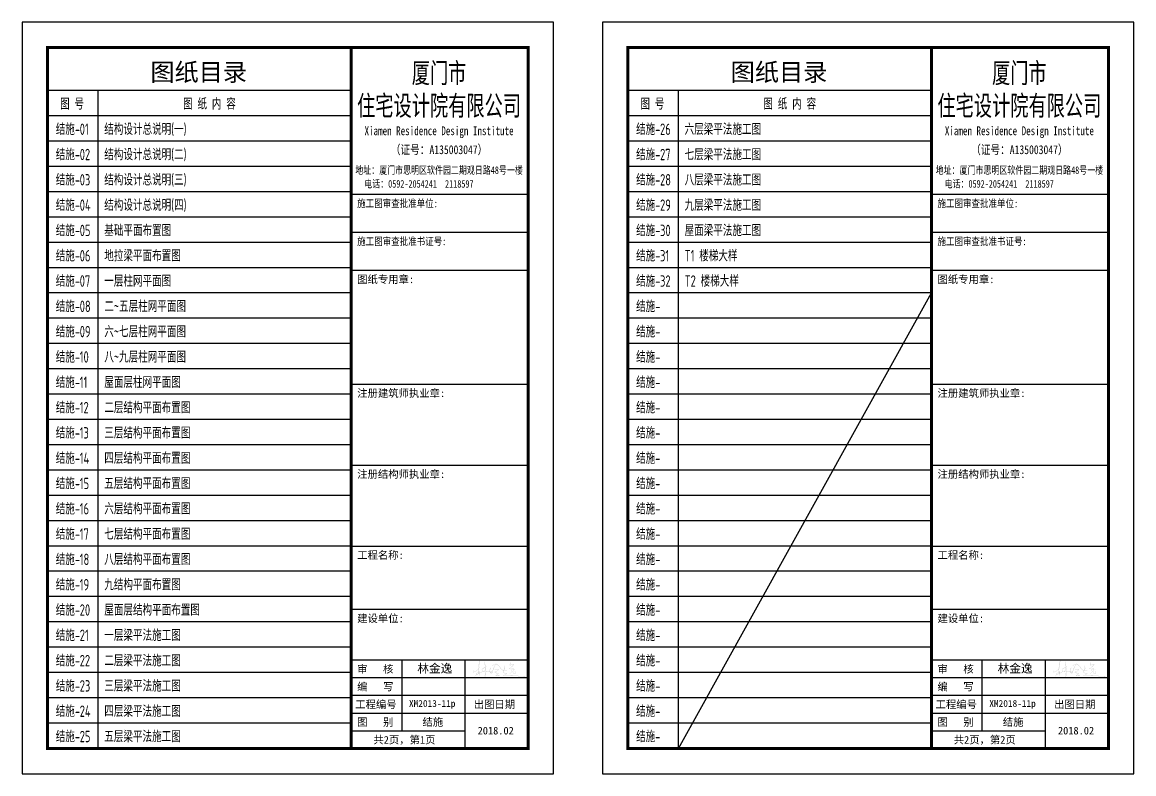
# Model space of a CAD drawing. Extents: x -441005 to 725361, y -182459 to 319313.
# Drawn here: x -285000 to -241059, y -34075 to -4375 of the extents above; entities that cross this region are included whole.
import ezdxf
from ezdxf.enums import TextEntityAlignment as Align

# ---------------------------------------------------------------- set-up
doc = ezdxf.new("R2010")
doc.units = 0
doc.header["$LTSCALE"] = 100
doc.layers.add('图层2', color=5, linetype='CONTINUOUS')
doc.layers.add('图框', color=7, linetype='CONTINUOUS')
doc.styles.add('HZTXT', font='TXT', dxfattribs={"bigfont": 'HZTXT'})
doc.styles.add('TSSD_Rein', font='Tssdeng.shx', dxfattribs={"width": 0.7, "bigfont": '1.shx'})
doc.styles.add('图框字型一', font='SimSun.ttf')
doc.styles.add('图框字型二', font='simkai_0.ttf')

msp = doc.modelspace()

# ---------------------------------------------------------------- hatches: boundary and pattern name
at = {"layer": '图层2'}
h = msp.add_hatch(color=0, dxfattribs=at)
h.paths.add_polyline_path([(-266960.2, -29834.6), (-266968.2, -29938.7), (-266992, -29958.9), (-267037.1, -29993.7), (-267082.8, -30022), (-267104.4, -30034), (-267137.3, -30045.8), (-267162.4, -30049.2), (-267171.6, -30012.4), (-267174.8, -29979.2), (-267174.7, -29954.6), (-267175.5, -29943.2), (-267176.1, -29935.7), (-267184.2, -29931.6), (-267185.7, -29939.8), (-267185.7, -29955.9), (-267185.7, -29995.9), (-267185.7, -30031.6), (-267174.1, -30062.8), (-267149.2, -30062.8), (-267093, -30045.8), (-267052.5, -30019.7), (-267011.4, -29988.3), (-266995.7, -29974.6), (-266975.8, -29967.9), (-266973.5, -29997.5), (-266968, -30044.1), (-266984.1, -30061.7), (-267021.2, -30093.9), (-267049.7, -30118.1), (-267068.2, -30132.2), (-267064.4, -30163.4), (-267077.2, -30182.9), (-267098.2, -30200.8), (-267108.3, -30207.1), (-267121, -30215.5), (-267119.5, -30220.6), (-267112, -30222), (-267100.1, -30216.9), (-267085.9, -30209), (-267072.1, -30192.9), (-267045.1, -30170.4), (-267029.3, -30164.9), (-266990.3, -30146.7), (-266952.1, -30119.7), (-266946.8, -30143), (-266943.9, -30182.5), (-266939.2, -30198.8), (-266929.4, -30204), (-266931, -30192.2), (-266931.6, -30156.5), (-266934.6, -30111.2), (-266891.4, -30095.7), (-266838.1, -30063.4), (-266800.4, -30042), (-266796.2, -30012.1), (-266796.2, -29994.2), (-266818.8, -29968.1), (-266817.2, -29947.5), (-266789.9, -29922.5), (-266747.8, -29900.7), (-266715.8, -29883.6), (-266689.3, -29863.4), (-266685.4, -29871.1), (-266686.9, -29915.4), (-266686.9, -29974.3), (-266697.5, -29981.1), (-266716.9, -30001.4), (-266750.5, -30018.4), (-266776.4, -30040), (-266766.1, -30051.7), (-266742, -30057.4), (-266673.7, -30056.3), (-266681.2, -30083.6), (-266704.3, -30121.1), (-266709.7, -30167.4), (-266718.3, -30218.1), (-266706.9, -30228.9), (-266686.9, -30224.7), (-266672.3, -30217.7), (-266668.7, -30166.6), (-266667.1, -30085.1), (-266661.5, -30057.5), (-266613.7, -30054.6), (-266559.2, -30051.2), (-266509.6, -30054.6), (-266501, -30080.8), (-266475.9, -30103.1), (-266431, -30102), (-266406.7, -30079.5), (-266395.3, -30013), (-266375.4, -29959.4), (-266363.5, -29929.7), (-266340, -29870.2), (-266324.4, -29836.6), (-266307.3, -29801.1), (-266287.2, -29744.8), (-266262.7, -29745.9), (-266234.2, -29762.7), (-266180.1, -29800.2), (-266142.3, -29838), (-266113.7, -29884.2), (-266089.6, -29924.9), (-266044.5, -29960.9), (-266014.6, -29983.2), (-265992.6, -29998.9), (-265989.3, -30011.1), (-265992.8, -30051.7), (-265972.8, -30086.4), (-265937.2, -30099.3), (-265896.1, -30102.8), (-265853.5, -30104.6), (-265851.5, -30117.9), (-265883.2, -30135.1), (-265898.7, -30149), (-265918.3, -30163.4), (-265940.7, -30168.7), (-265957.8, -30171.8), (-265973.7, -30175.2), (-265983.3, -30178.4), (-265999.9, -30180.2), (-265998.4, -30195.5), (-265975.8, -30195.5), (-265962, -30185.9), (-265931.3, -30181.4), (-265875.6, -30181.4), (-265765.4, -30189.3), (-265580.1, -30195.3), (-265526.7, -30199.1), (-265491.1, -30209.8), (-265429.4, -30216.8), (-265406.9, -30217.8), (-265321.2, -30224.2), (-265264, -30224.2), (-265221.1, -30229.4), (-265158.1, -30232.2), (-265108.3, -30229.4), (-265117.8, -30215.8), (-265132.2, -30217.5), (-265181.9, -30212.5), (-265226.2, -30210), (-265244.4, -30209.7), (-265286.1, -30209.4), (-265426.2, -30202.9), (-265465.2, -30200.5), (-265517.6, -30189.7), (-265564.9, -30183.3), (-265624.6, -30176.9), (-265709.1, -30174.6), (-265780.9, -30176.4), (-265882.5, -30172.5), (-265906.6, -30170.3), (-265868.7, -30140.2), (-265845.1, -30126.3), (-265834.3, -30112.3), (-265839.3, -30098.2), (-265851.4, -30092.3), (-265893, -30089.1), (-265931.4, -30088.8), (-265967, -30070.8), (-265978.2, -30037.2), (-265966.8, -30011.1), (-265949.2, -30008.3), (-265907.8, -30014.9), (-265867.5, -30018.5), (-265842.7, -30018.2), (-265825.6, -30001.7), (-265846.3, -29997.5), (-265864.8, -29999.2), (-265880.3, -30002.2), (-265894.6, -30002.1), (-265923.4, -30002.9), (-265954.8, -29994.6), (-265935.3, -29954.8), (-265916.9, -29933.1), (-265918.2, -29904.3), (-265923.3, -29866.9), (-265930.7, -29820.3), (-265945.5, -29800.3), (-265948.2, -29809.7), (-265945.2, -29833.9), (-265935.3, -29882.2), (-265935.3, -29919.1), (-265958.1, -29954.8), (-265976.2, -29985.1), (-265991.5, -29979.9), (-266039.4, -29948.3), (-266078.5, -29910.4), (-266111, -29857.3), (-266150, -29809.7), (-266204.8, -29760.5), (-266248.2, -29734.2), (-266266, -29726.2), (-266276, -29728.5), (-266284.1, -29729.5), (-266292.8, -29734.2), (-266313.3, -29746.6), (-266391.1, -29774.6), (-266409.7, -29788.4), (-266413.5, -29809.5), (-266400.7, -29809.5), (-266379.5, -29787.2), (-266343.2, -29764.7), (-266301.8, -29754.8), (-266322.4, -29804.7), (-266356.4, -29868.7), (-266379.9, -29916.2), (-266396.2, -29970.5), (-266414.2, -30006.9), (-266435.9, -30029.7), (-266460, -30046.2), (-266484.3, -30047.4), (-266503.9, -30028.8), (-266504.4, -29982.8), (-266500.7, -29960.9), (-266496, -29936.8), (-266474.2, -29903.4), (-266467.2, -29889.6), (-266473.5, -29882), (-266486.7, -29889.5), (-266512.2, -29925.2), (-266516.4, -29965.6), (-266517.3, -30029.8), (-266553.7, -30036.9), (-266602, -30038), (-266654.5, -30041.2), (-266659, -30016.6), (-266663.9, -29978.4), (-266669.3, -29938.9), (-266671.4, -29895.7), (-266673.4, -29853.8), (-266646.9, -29830.9), (-266656.4, -29815.9), (-266671.2, -29827.6), (-266685.3, -29790.8), (-266701, -29750.9), (-266706.2, -29711), (-266705, -29675.8), (-266703.4, -29646.8), (-266724.2, -29652.5), (-266723.8, -29720.5), (-266720.2, -29758.8), (-266684.8, -29834.7), (-266691.4, -29847), (-266741.1, -29878.9), (-266791.4, -29906.8), (-266824.5, -29931.9), (-266833.2, -29965.8), (-266818.3, -29989.8), (-266811.3, -30004.8), (-266810.3, -30028.9), (-266860.8, -30057.6), (-266898.5, -30085.4), (-266920.5, -30089.3), (-266918.1, -30069), (-266919.4, -30049.7), (-266921.5, -30037.5), (-266928.8, -30032.2), (-266941.6, -30031.5), (-266958.5, -30032.4), (-266962.9, -29997.4), (-266959.5, -29959.3), (-266942.5, -29919.8), (-266931.7, -29875.1), (-266939.2, -29821.7), (-266932.5, -29748.6), (-266918.9, -29693), (-266910.5, -29660.6), (-266898, -29616.7), (-266908.8, -29609.4), (-266918.6, -29620.5), (-266932.5, -29668.6), (-266948.3, -29718.5), (-266952.6, -29771.6)])
h.paths.add_polyline_path([(-266944.4, -29858.3), (-266943.7, -29868.1), (-266941.9, -29885), (-266942.8, -29907), (-266949.3, -29909.2), (-266954.9, -29905.2), (-266955.8, -29892.8), (-266954.3, -29876.1), (-266953.4, -29864.6), (-266948.3, -29859.1)], flags=16)
h.paths.add_polyline_path([(-266936.9, -30047.4), (-266934.3, -30058), (-266936.6, -30070.3), (-266937.4, -30087.5), (-266939.8, -30090.1), (-266943.6, -30089), (-266944.3, -30078.3), (-266945.8, -30068.5), (-266951.8, -30048.5)], flags=16)
h.paths.add_polyline_path([(-266961.4, -30065), (-266953.1, -30087.4), (-266950.7, -30095.7), (-266966, -30113.9), (-266986.8, -30127.6), (-267009.3, -30140.7), (-267025.3, -30149.5), (-267042.4, -30159.9), (-267053.3, -30164.4), (-267054.5, -30138.8), (-267043.7, -30127.9), (-267025, -30113.1), (-266999.4, -30090.8), (-266987.4, -30082.8)], flags=16)
h.paths.add_polyline_path([(-266750.1, -30039.5), (-266737.1, -30028.9), (-266700, -30003.8), (-266680.3, -29984.2), (-266670.1, -30013.8), (-266668.5, -30030.4), (-266671.3, -30041.1), (-266684.8, -30045), (-266696.4, -30046.3), (-266709.9, -30047.4), (-266719.7, -30046.2)], flags=16)
h.paths.add_polyline_path([(-266675.3, -30100.4), (-266675.5, -30137.5), (-266680.8, -30166.4), (-266679.6, -30187.3), (-266682.8, -30202.6), (-266690.2, -30213.2), (-266704.5, -30213), (-266701.6, -30191.2), (-266698.7, -30170.1), (-266693.8, -30145.4), (-266688.5, -30114.4)], flags=16)
h.paths.add_polyline_path([(-266486.7, -30063.9), (-266478.2, -30059.6), (-266472.6, -30070.7), (-266459, -30077), (-266450.5, -30073.2), (-266442.4, -30064.3), (-266438.2, -30054.1), (-266428.8, -30042.6), (-266420.7, -30030.3), (-266414.8, -30023.1), (-266415.6, -30039.6), (-266416, -30052.4), (-266422.4, -30061.3), (-266428.4, -30074.1), (-266435.6, -30080.4), (-266443.7, -30088.5), (-266455.2, -30090.2), (-266466.7, -30088.9), (-266477.7, -30084.3), (-266482, -30071.9)], flags=16)
h.paths.add_polyline_path([(-266175.9, -29937.8), (-266193, -29929.3), (-266217.3, -29930), (-266260.9, -29945.8), (-266283.5, -29954.6), (-266306.1, -29960.3), (-266325.4, -29969), (-266333.3, -29972.5), (-266332.4, -29976.6), (-266328.9, -29981), (-266318.1, -29980.1), (-266307.5, -29973.2), (-266281.8, -29967.5), (-266261.8, -29957.7), (-266204.6, -29942.1), (-266185, -29949.9), (-266192.4, -29978.8), (-266223.9, -30005.4), (-266262, -30026.8), (-266281.1, -30042.3), (-266302.1, -30032.6), (-266315.9, -30028.4), (-266320.2, -30030), (-266322.3, -30035.7), (-266319.9, -30037.3), (-266294.1, -30049.7), (-266325.5, -30067.7), (-266329.9, -30072.5), (-266330, -30076.6), (-266329.1, -30078.5), (-266322.3, -30079.1), (-266307.6, -30075.9), (-266299.9, -30073), (-266282.6, -30057.6), (-266275.2, -30072.3), (-266272.5, -30077.7), (-266270.6, -30084.8), (-266271.4, -30090.9), (-266271.7, -30095.6), (-266270.1, -30102.7), (-266264.6, -30104.1), (-266255.6, -30105.4), (-266243, -30108.2), (-266230.8, -30107.9), (-266221.8, -30107.6), (-266209.1, -30107.2), (-266196, -30103.7), (-266180.6, -30108.4), (-266194.8, -30128.3), (-266220.8, -30153.2), (-266252, -30167.1), (-266270.5, -30170.8), (-266280.1, -30178.4), (-266279.5, -30198.3), (-266273.4, -30207.2), (-266247.1, -30211.5), (-266193.3, -30208.3), (-266148.6, -30204.1), (-266128.3, -30185.6), (-266125.7, -30161.2), (-266139.1, -30172), (-266158.8, -30188.4), (-266258.3, -30196.2), (-266261, -30185.3), (-266206.2, -30155.7), (-266191.8, -30142.3), (-266175.5, -30126), (-266165.8, -30108.7), (-266170.8, -30101.2), (-266189.5, -30093.3), (-266219, -30093.3), (-266248.9, -30092.4), (-266260.8, -30070.1), (-266272.2, -30052.8), (-266254.9, -30037.2), (-266246.6, -30029.8), (-266227.4, -30019.2), (-266207.9, -30006.4), (-266193.3, -29996.1), (-266180.5, -29978.8), (-266172.5, -29961.1), (-266170, -29947.9)], flags=17)
h.paths.add_polyline_path([(-265721.5, -29903.2), (-265714.6, -29935), (-265672.3, -29944.7), (-265668.4, -29965.4), (-265664.5, -29981.6), (-265661.9, -29995.6), (-265659.8, -30007.4), (-265658.9, -30015.4), (-265654, -30022.9), (-265651.1, -30038.5), (-265652.6, -30048.1), (-265662.8, -30063.7), (-265679.2, -30074.9), (-265705.6, -30097.7), (-265726.6, -30115.3), (-265731.6, -30122), (-265733.5, -30127), (-265726.5, -30129.1), (-265715.8, -30122.9), (-265703.8, -30112.4), (-265690, -30097.1), (-265671, -30082.2), (-265659.7, -30071.4), (-265634.6, -30048.3), (-265611.2, -30058.9), (-265598.8, -30082.6), (-265595.8, -30099.7), (-265588.5, -30117.8), (-265577.7, -30121.4), (-265553.4, -30124.4), (-265536.6, -30122.6), (-265516.2, -30121), (-265503.5, -30105.3), (-265491.7, -30090.4), (-265491.2, -30081.3), (-265498.9, -30067.9), (-265501.5, -30056.3), (-265508.9, -30038.5), (-265513, -30025.9), (-265522.6, -30020.6), (-265529.5, -30023.9), (-265526.6, -30032.3), (-265526.1, -30043.7), (-265520.7, -30052.4), (-265517.7, -30057.3), (-265514.5, -30061.1), (-265508.3, -30071.3), (-265506.4, -30084.5), (-265508.9, -30095.3), (-265518.7, -30103.6), (-265533.2, -30111.2), (-265551.5, -30111.1), (-265570.8, -30112.1), (-265579.2, -30104.1), (-265583.5, -30078.4), (-265589.9, -30069.1), (-265597.7, -30053.9), (-265610.7, -30045.4), (-265590.3, -30028.9), (-265587.2, -30017.8), (-265579, -30003.5), (-265576.7, -29999.4), (-265574.5, -29990.7), (-265574.4, -29978.6), (-265574.3, -29964.2), (-265574.2, -29941.4), (-265560.2, -29941), (-265551.8, -29941.1), (-265544.8, -29944.7), (-265543.2, -29953.6), (-265534.5, -29961.5), (-265531, -29966.3), (-265525.1, -29969.7), (-265526.4, -29959.1), (-265534.9, -29948.9), (-265539.9, -29940.8), (-265548.7, -29933.7), (-265573.7, -29930.8), (-265569.3, -29919.3), (-265572.4, -29912.7), (-265577.8, -29910.3), (-265592.2, -29912.2), (-265623.1, -29912.8), (-265640.9, -29923.1), (-265657.9, -29928.2), (-265674, -29928.3), (-265693.4, -29931.6), (-265704.8, -29927.6), (-265710, -29914.5), (-265711.7, -29902.5), (-265703.1, -29890.5), (-265679.7, -29881.3), (-265654.2, -29857.9), (-265633.3, -29839.6), (-265605.9, -29816.1), (-265593.5, -29804.2), (-265580.5, -29789.1), (-265565, -29770.5), (-265563.8, -29754.5), (-265574.3, -29737.2), (-265634.4, -29755), (-265689.8, -29774.9), (-265710.9, -29773.3), (-265698, -29711.3), (-265691.9, -29683.6), (-265688.7, -29666.7), (-265699.3, -29668.3), (-265706.3, -29683.3), (-265714.5, -29718), (-265730.7, -29776.7), (-265724.2, -29795.9), (-265692.2, -29789.5), (-265648.4, -29772.7), (-265628.1, -29764.9), (-265609.3, -29760.1), (-265577.2, -29751.7), (-265586.4, -29779.1), (-265615.6, -29803), (-265665.4, -29856.5), (-265732.4, -29896.7), (-265747.9, -29911.2), (-265762, -29923.8), (-265761.2, -29931.4), (-265752.9, -29931), (-265738.6, -29920.4)], flags=17)
h.paths.add_polyline_path([(-265664.5, -29942.3), (-265639.1, -29933.6), (-265620.6, -29922.6), (-265584, -29918.2), (-265582.8, -29933), (-265615.8, -29949.5), (-265626.1, -29954.1), (-265632.1, -29961.2), (-265638.1, -29969.9), (-265647.9, -29970.5), (-265655, -29961.4)], flags=16)
h.paths.add_polyline_path([(-265651.9, -29982.4), (-265629.2, -29972.2), (-265606.2, -29954.6), (-265584.1, -29939.7), (-265581, -29981.6), (-265586.4, -29998.7), (-265597.3, -30011.3), (-265598.2, -30020.5), (-265617, -30039.1), (-265639.6, -30035.3), (-265649, -30009.7)], flags=16)
h = msp.add_hatch(color=0, dxfattribs=at)
h.paths.add_polyline_path([(-244018.7, -29834.6), (-244026.8, -29938.7), (-244050.6, -29958.9), (-244095.7, -29993.7), (-244141.4, -30022), (-244162.9, -30034), (-244195.8, -30045.8), (-244221, -30049.2), (-244230.1, -30012.4), (-244233.3, -29979.2), (-244233.3, -29954.6), (-244234, -29943.2), (-244234.6, -29935.7), (-244242.8, -29931.6), (-244244.3, -29939.8), (-244244.3, -29955.9), (-244244.3, -29995.9), (-244244.3, -30031.6), (-244232.7, -30062.8), (-244207.7, -30062.8), (-244151.5, -30045.8), (-244111, -30019.7), (-244070, -29988.3), (-244054.3, -29974.6), (-244034.3, -29967.9), (-244032, -29997.5), (-244026.5, -30044.1), (-244042.7, -30061.7), (-244079.7, -30093.9), (-244108.3, -30118.1), (-244126.8, -30132.2), (-244122.9, -30163.4), (-244135.8, -30182.9), (-244156.8, -30200.8), (-244166.9, -30207.1), (-244179.6, -30215.5), (-244178, -30220.6), (-244170.5, -30222), (-244158.6, -30216.9), (-244144.5, -30209), (-244130.6, -30192.9), (-244103.6, -30170.4), (-244087.8, -30164.9), (-244048.8, -30146.7), (-244010.7, -30119.7), (-244005.3, -30143), (-244002.5, -30182.5), (-243997.8, -30198.8), (-243987.9, -30204), (-243989.6, -30192.2), (-243990.1, -30156.5), (-243993.2, -30111.2), (-243950, -30095.7), (-243896.6, -30063.4), (-243858.9, -30042), (-243854.7, -30012.1), (-243854.7, -29994.2), (-243877.4, -29968.1), (-243875.8, -29947.5), (-243848.5, -29922.5), (-243806.4, -29900.7), (-243774.4, -29883.6), (-243747.9, -29863.4), (-243744, -29871.1), (-243745.5, -29915.4), (-243745.5, -29974.3), (-243756.1, -29981.1), (-243775.4, -30001.4), (-243809.1, -30018.4), (-243834.9, -30040), (-243824.6, -30051.7), (-243800.6, -30057.4), (-243732.3, -30056.3), (-243739.8, -30083.6), (-243762.9, -30121.1), (-243768.3, -30167.4), (-243776.9, -30218.1), (-243765.5, -30228.9), (-243745.4, -30224.7), (-243730.8, -30217.7), (-243727.2, -30166.6), (-243725.6, -30085.1), (-243720, -30057.5), (-243672.3, -30054.6), (-243617.7, -30051.2), (-243568.2, -30054.6), (-243559.5, -30080.8), (-243534.4, -30103.1), (-243489.5, -30102), (-243465.2, -30079.5), (-243453.9, -30013), (-243433.9, -29959.4), (-243422.1, -29929.7), (-243398.6, -29870.2), (-243383, -29836.6), (-243365.8, -29801.1), (-243345.8, -29744.8), (-243321.3, -29745.9), (-243292.8, -29762.7), (-243238.7, -29800.2), (-243200.8, -29838), (-243172.3, -29884.2), (-243148.1, -29924.9), (-243103, -29960.9), (-243073.2, -29983.2), (-243051.1, -29998.9), (-243047.9, -30011.1), (-243051.3, -30051.7), (-243031.4, -30086.4), (-242995.8, -30099.3), (-242954.6, -30102.8), (-242912, -30104.6), (-242910, -30117.9), (-242941.8, -30135.1), (-242957.3, -30149), (-242976.8, -30163.4), (-242999.2, -30168.7), (-243016.3, -30171.8), (-243032.3, -30175.2), (-243041.8, -30178.4), (-243058.4, -30180.2), (-243057, -30195.5), (-243034.4, -30195.5), (-243020.6, -30185.9), (-242989.9, -30181.4), (-242934.2, -30181.4), (-242823.9, -30189.3), (-242638.6, -30195.3), (-242585.3, -30199.1), (-242549.6, -30209.8), (-242488, -30216.8), (-242465.5, -30217.8), (-242379.8, -30224.2), (-242322.5, -30224.2), (-242279.6, -30229.4), (-242216.6, -30232.2), (-242166.8, -30229.4), (-242176.4, -30215.8), (-242190.8, -30217.5), (-242240.5, -30212.5), (-242284.8, -30210), (-242302.9, -30209.7), (-242344.7, -30209.4), (-242484.7, -30202.9), (-242523.8, -30200.5), (-242576.2, -30189.7), (-242623.4, -30183.3), (-242683.1, -30176.9), (-242767.7, -30174.6), (-242839.4, -30176.4), (-242941.1, -30172.5), (-242965.2, -30170.3), (-242927.3, -30140.2), (-242903.6, -30126.3), (-242892.8, -30112.3), (-242897.8, -30098.2), (-242910, -30092.3), (-242951.5, -30089.1), (-242990, -30088.8), (-243025.5, -30070.8), (-243036.7, -30037.2), (-243025.3, -30011.1), (-243007.7, -30008.3), (-242966.4, -30014.9), (-242926, -30018.5), (-242901.2, -30018.2), (-242884.1, -30001.7), (-242904.9, -29997.5), (-242923.3, -29999.2), (-242938.8, -30002.2), (-242953.2, -30002.1), (-242982, -30002.9), (-243013.4, -29994.6), (-242993.9, -29954.8), (-242975.4, -29933.1), (-242976.8, -29904.3), (-242981.9, -29866.9), (-242989.3, -29820.3), (-243004, -29800.3), (-243006.7, -29809.7), (-243003.8, -29833.9), (-242993.9, -29882.2), (-242993.9, -29919.1), (-243016.7, -29954.8), (-243034.8, -29985.1), (-243050.1, -29979.9), (-243098, -29948.3), (-243137, -29910.4), (-243169.6, -29857.3), (-243208.6, -29809.7), (-243263.3, -29760.5), (-243306.7, -29734.2), (-243324.5, -29726.2), (-243334.5, -29728.5), (-243342.7, -29729.5), (-243351.4, -29734.2), (-243371.9, -29746.6), (-243449.7, -29774.6), (-243468.2, -29788.4), (-243472, -29809.5), (-243459.3, -29809.5), (-243438, -29787.2), (-243401.7, -29764.7), (-243360.3, -29754.8), (-243381, -29804.7), (-243414.9, -29868.7), (-243438.5, -29916.2), (-243454.8, -29970.5), (-243472.7, -30006.9), (-243494.4, -30029.7), (-243518.6, -30046.2), (-243542.8, -30047.4), (-243562.4, -30028.8), (-243563, -29982.8), (-243559.2, -29960.9), (-243554.6, -29936.8), (-243532.7, -29903.4), (-243525.8, -29889.6), (-243532, -29882), (-243545.2, -29889.5), (-243570.7, -29925.2), (-243574.9, -29965.6), (-243575.9, -30029.8), (-243612.2, -30036.9), (-243660.6, -30038), (-243713.1, -30041.2), (-243717.5, -30016.6), (-243722.5, -29978.4), (-243727.8, -29938.9), (-243730, -29895.7), (-243732, -29853.8), (-243705.4, -29830.9), (-243715, -29815.9), (-243729.8, -29827.6), (-243743.9, -29790.8), (-243759.6, -29750.9), (-243764.8, -29711), (-243763.6, -29675.8), (-243762, -29646.8), (-243782.7, -29652.5), (-243782.3, -29720.5), (-243778.8, -29758.8), (-243743.4, -29834.7), (-243750, -29847), (-243799.7, -29878.9), (-243850, -29906.8), (-243883.1, -29931.9), (-243891.7, -29965.8), (-243876.9, -29989.8), (-243869.9, -30004.8), (-243868.8, -30028.9), (-243919.4, -30057.6), (-243957.1, -30085.4), (-243979.1, -30089.3), (-243976.7, -30069), (-243977.9, -30049.7), (-243980.1, -30037.5), (-243987.3, -30032.2), (-244000.2, -30031.5), (-244017.1, -30032.4), (-244021.5, -29997.4), (-244018, -29959.3), (-244001.1, -29919.8), (-243990.3, -29875.1), (-243997.7, -29821.7), (-243991.1, -29748.6), (-243977.5, -29693), (-243969.1, -29660.6), (-243956.5, -29616.7), (-243967.4, -29609.4), (-243977.2, -29620.5), (-243991.1, -29668.6), (-244006.9, -29718.5), (-244011.1, -29771.6)])
h.paths.add_polyline_path([(-244002.9, -29858.3), (-244002.3, -29868.1), (-244000.4, -29885), (-244001.4, -29907), (-244007.9, -29909.2), (-244013.5, -29905.2), (-244014.4, -29892.8), (-244012.8, -29876.1), (-244011.9, -29864.6), (-244006.8, -29859.1)], flags=16)
h.paths.add_polyline_path([(-243995.4, -30047.4), (-243992.9, -30058), (-243995.2, -30070.3), (-243996, -30087.5), (-243998.4, -30090.1), (-244002.2, -30089), (-244002.8, -30078.3), (-244004.3, -30068.5), (-244010.3, -30048.5)], flags=16)
h.paths.add_polyline_path([(-244020, -30065), (-244011.7, -30087.4), (-244009.2, -30095.7), (-244024.5, -30113.9), (-244045.4, -30127.6), (-244067.8, -30140.7), (-244083.9, -30149.5), (-244101, -30159.9), (-244111.8, -30164.4), (-244113, -30138.8), (-244102.3, -30127.9), (-244083.5, -30113.1), (-244058, -30090.8), (-244045.9, -30082.8)], flags=16)
h.paths.add_polyline_path([(-243808.6, -30039.5), (-243795.7, -30028.9), (-243758.5, -30003.8), (-243738.8, -29984.2), (-243728.7, -30013.8), (-243727, -30030.4), (-243729.9, -30041.1), (-243743.4, -30045), (-243754.9, -30046.3), (-243768.5, -30047.4), (-243778.2, -30046.2)], flags=16)
h.paths.add_polyline_path([(-243733.8, -30100.4), (-243734.1, -30137.5), (-243739.4, -30166.4), (-243738.1, -30187.3), (-243741.4, -30202.6), (-243748.8, -30213.2), (-243763, -30213), (-243760.2, -30191.2), (-243757.2, -30170.1), (-243752.4, -30145.4), (-243747, -30114.4)], flags=16)
h.paths.add_polyline_path([(-243545.2, -30063.9), (-243536.7, -30059.6), (-243531.2, -30070.7), (-243517.6, -30077), (-243509.1, -30073.2), (-243501, -30064.3), (-243496.7, -30054.1), (-243487.4, -30042.6), (-243479.3, -30030.3), (-243473.3, -30023.1), (-243474.2, -30039.6), (-243474.6, -30052.4), (-243481, -30061.3), (-243486.9, -30074.1), (-243494.2, -30080.4), (-243502.3, -30088.5), (-243513.7, -30090.2), (-243525.2, -30088.9), (-243536.3, -30084.3), (-243540.6, -30071.9)], flags=16)
h.paths.add_polyline_path([(-243234.4, -29937.8), (-243251.6, -29929.3), (-243275.8, -29930), (-243319.5, -29945.8), (-243342, -29954.6), (-243364.6, -29960.3), (-243383.9, -29969), (-243391.9, -29972.5), (-243390.9, -29976.6), (-243387.5, -29981), (-243376.6, -29980.1), (-243366.1, -29973.2), (-243340.4, -29967.5), (-243320.4, -29957.7), (-243263.2, -29942.1), (-243243.6, -29949.9), (-243250.9, -29978.8), (-243282.5, -30005.4), (-243320.5, -30026.8), (-243339.7, -30042.3), (-243360.7, -30032.6), (-243374.4, -30028.4), (-243378.8, -30030), (-243380.9, -30035.7), (-243378.4, -30037.3), (-243352.7, -30049.7), (-243384.1, -30067.7), (-243388.4, -30072.5), (-243388.6, -30076.6), (-243387.6, -30078.5), (-243380.9, -30079.1), (-243366.2, -30075.9), (-243358.4, -30073), (-243341.1, -30057.6), (-243333.8, -30072.3), (-243331, -30077.7), (-243329.1, -30084.8), (-243330, -30090.9), (-243330.2, -30095.6), (-243328.7, -30102.7), (-243323.1, -30104.1), (-243314.2, -30105.4), (-243301.5, -30108.2), (-243289.3, -30107.9), (-243280.4, -30107.6), (-243267.7, -30107.2), (-243254.5, -30103.7), (-243239.1, -30108.4), (-243253.4, -30128.3), (-243279.3, -30153.2), (-243310.6, -30167.1), (-243329.1, -30170.8), (-243338.6, -30178.4), (-243338.1, -30198.3), (-243331.9, -30207.2), (-243305.6, -30211.5), (-243251.9, -30208.3), (-243207.2, -30204.1), (-243186.8, -30185.6), (-243184.2, -30161.2), (-243197.6, -30172), (-243217.4, -30188.4), (-243316.9, -30196.2), (-243319.5, -30185.3), (-243264.8, -30155.7), (-243250.3, -30142.3), (-243234, -30126), (-243224.3, -30108.7), (-243229.3, -30101.2), (-243248, -30093.3), (-243277.5, -30093.3), (-243307.4, -30092.4), (-243319.3, -30070.1), (-243330.8, -30052.8), (-243313.4, -30037.2), (-243305.2, -30029.8), (-243286, -30019.2), (-243266.4, -30006.4), (-243251.9, -29996.1), (-243239.1, -29978.8), (-243231, -29961.1), (-243228.6, -29947.9)], flags=17)
h.paths.add_polyline_path([(-242780.1, -29903.2), (-242773.1, -29935), (-242730.9, -29944.7), (-242727, -29965.4), (-242723.1, -29981.6), (-242720.4, -29995.6), (-242718.4, -30007.4), (-242717.5, -30015.4), (-242712.5, -30022.9), (-242709.6, -30038.5), (-242711.2, -30048.1), (-242721.4, -30063.7), (-242737.7, -30074.9), (-242764.2, -30097.7), (-242785.1, -30115.3), (-242790.2, -30122), (-242792, -30127), (-242785, -30129.1), (-242774.4, -30122.9), (-242762.4, -30112.4), (-242748.6, -30097.1), (-242729.5, -30082.2), (-242718.2, -30071.4), (-242693.2, -30048.3), (-242669.8, -30058.9), (-242657.4, -30082.6), (-242654.3, -30099.7), (-242647.1, -30117.8), (-242636.3, -30121.4), (-242612, -30124.4), (-242595.1, -30122.6), (-242574.7, -30121), (-242562, -30105.3), (-242550.2, -30090.4), (-242549.8, -30081.3), (-242557.5, -30067.9), (-242560.1, -30056.3), (-242567.5, -30038.5), (-242571.5, -30025.9), (-242581.1, -30020.6), (-242588.1, -30023.9), (-242585.1, -30032.3), (-242584.7, -30043.7), (-242579.3, -30052.4), (-242576.2, -30057.3), (-242573, -30061.1), (-242566.8, -30071.3), (-242565, -30084.5), (-242567.5, -30095.3), (-242577.2, -30103.6), (-242591.7, -30111.2), (-242610, -30111.1), (-242629.4, -30112.1), (-242637.7, -30104.1), (-242642.1, -30078.4), (-242648.5, -30069.1), (-242656.3, -30053.9), (-242669.3, -30045.4), (-242648.8, -30028.9), (-242645.8, -30017.8), (-242637.6, -30003.5), (-242635.3, -29999.4), (-242633.1, -29990.7), (-242632.9, -29978.6), (-242632.9, -29964.2), (-242632.7, -29941.4), (-242618.8, -29941), (-242610.3, -29941.1), (-242603.4, -29944.7), (-242601.7, -29953.6), (-242593, -29961.5), (-242589.6, -29966.3), (-242583.6, -29969.7), (-242585, -29959.1), (-242593.5, -29948.9), (-242598.5, -29940.8), (-242607.2, -29933.7), (-242632.3, -29930.8), (-242627.9, -29919.3), (-242630.9, -29912.7), (-242636.4, -29910.3), (-242650.8, -29912.2), (-242681.7, -29912.8), (-242699.4, -29923.1), (-242716.5, -29928.2), (-242732.6, -29928.3), (-242752, -29931.6), (-242763.4, -29927.6), (-242768.5, -29914.5), (-242770.3, -29902.5), (-242761.7, -29890.5), (-242738.2, -29881.3), (-242712.8, -29857.9), (-242691.9, -29839.6), (-242664.5, -29816.1), (-242652, -29804.2), (-242639, -29789.1), (-242623.6, -29770.5), (-242622.4, -29754.5), (-242632.9, -29737.2), (-242693, -29755), (-242748.3, -29774.9), (-242769.4, -29773.3), (-242756.5, -29711.3), (-242750.4, -29683.6), (-242747.2, -29666.7), (-242757.9, -29668.3), (-242764.9, -29683.3), (-242773, -29718), (-242789.3, -29776.7), (-242782.8, -29795.9), (-242750.8, -29789.5), (-242706.9, -29772.7), (-242686.6, -29764.9), (-242667.9, -29760.1), (-242635.7, -29751.7), (-242645, -29779.1), (-242674.2, -29803), (-242723.9, -29856.5), (-242791, -29896.7), (-242806.5, -29911.2), (-242820.6, -29923.8), (-242819.8, -29931.4), (-242811.4, -29931), (-242797.2, -29920.4)], flags=17)
h.paths.add_polyline_path([(-242723, -29942.3), (-242697.6, -29933.6), (-242679.2, -29922.6), (-242642.5, -29918.2), (-242641.3, -29933), (-242674.4, -29949.5), (-242684.6, -29954.1), (-242690.6, -29961.2), (-242696.7, -29969.9), (-242706.5, -29970.5), (-242713.5, -29961.4)], flags=16)
h.paths.add_polyline_path([(-242710.4, -29982.4), (-242687.7, -29972.2), (-242664.7, -29954.6), (-242642.7, -29939.7), (-242639.5, -29981.6), (-242645, -29998.7), (-242655.8, -30011.3), (-242656.7, -30020.5), (-242675.6, -30039.1), (-242698.1, -30035.3), (-242707.5, -30009.7)], flags=16)

# ---------------------------------------------------------------- linework, layer by layer
at = {"layer": '图框'}
for p, q in [((-272000, -7075), (-284000, -7075)), ((-282000, -33075), (-282000, -7075)), ((-249058.6, -7075), (-261058.6, -7075)), ((-259058.6, -33075), (-259058.6, -7075)), ((-272000, -8075), (-284000, -8075)), ((-249058.6, -8075), (-261058.6, -8075)), ((-272000, -9075), (-284000, -9075)), ((-249058.6, -9075), (-261058.6, -9075)), ((-272000, -10075), (-284000, -10075)), ((-249058.6, -10075), (-261058.6, -10075)), ((-272000, -11075), (-284000, -11075)), ((-272000, -11175), (-265000, -11175)), ((-249058.6, -11075), (-261058.6, -11075)), ((-249058.6, -11175), (-242058.6, -11175)), ((-272000, -12075), (-284000, -12075)), ((-249058.6, -12075), (-261058.6, -12075)), ((-272000, -12675), (-265000, -12675)), ((-249058.6, -12675), (-242058.6, -12675)), ((-272000, -13075), (-284000, -13075)), ((-249058.6, -13075), (-261058.6, -13075)), ((-272000, -14075), (-284000, -14075)), ((-272000, -14175), (-265000, -14175)), ((-249058.6, -14075), (-261058.6, -14075)), ((-249058.6, -14175), (-242058.6, -14175)), ((-272000, -15075), (-284000, -15075)), ((-249058.6, -15075), (-261058.6, -15075)), ((-272000, -16075), (-284000, -16075)), ((-249058.6, -16075), (-261058.6, -16075)), ((-272000, -17075), (-284000, -17075)), ((-249058.6, -17075), (-261058.6, -17075)), ((-272000, -18075), (-284000, -18075)), ((-249058.6, -18075), (-261058.6, -18075)), ((-272000, -18675), (-265000, -18675)), ((-249058.6, -18675), (-242058.6, -18675)), ((-272000, -19075), (-284000, -19075)), ((-249058.6, -19075), (-261058.6, -19075)), ((-272000, -20075), (-284000, -20075)), ((-249058.6, -20075), (-261058.6, -20075)), ((-272000, -21075), (-284000, -21075)), ((-249058.6, -21075), (-261058.6, -21075)), ((-272000, -21875), (-265000, -21875)), ((-249058.6, -21875), (-242058.6, -21875)), ((-272000, -22075), (-284000, -22075)), ((-249058.6, -22075), (-261058.6, -22075)), ((-272000, -23075), (-284000, -23075)), ((-249058.6, -23075), (-261058.6, -23075)), ((-272000, -24075), (-284000, -24075)), ((-249058.6, -24075), (-261058.6, -24075)), ((-272000, -25075), (-284000, -25075)), ((-272000, -25075), (-265000, -25075)), ((-249058.6, -25075), (-261058.6, -25075)), ((-249058.6, -25075), (-242058.6, -25075)), ((-272000, -26075), (-284000, -26075)), ((-249058.6, -26075), (-261058.6, -26075)), ((-272000, -27075), (-284000, -27075)), ((-249058.6, -27075), (-261058.6, -27075)), ((-272000, -27575), (-265000, -27575)), ((-249058.6, -27575), (-242058.6, -27575)), ((-272000, -28075), (-284000, -28075)), ((-249058.6, -28075), (-261058.6, -28075)), ((-272000, -29075), (-284000, -29075)), ((-249058.6, -29075), (-261058.6, -29075)), ((-272000, -29575), (-265000, -29575)), ((-270000, -29575), (-270000, -32375)), ((-267500, -29575), (-267500, -33075)), ((-249058.6, -29575), (-242058.6, -29575)), ((-247058.6, -29575), (-247058.6, -32375)), ((-244558.6, -29575), (-244558.6, -33075)), ((-272000, -30075), (-284000, -30075)), ((-272000, -30275), (-265000, -30275)), ((-249058.6, -30075), (-261058.6, -30075)), ((-249058.6, -30275), (-242058.6, -30275)), ((-272000, -31075), (-284000, -31075)), ((-272000, -30975), (-265000, -30975)), ((-249058.6, -31075), (-261058.6, -31075)), ((-249058.6, -30975), (-242058.6, -30975)), ((-272000, -32075), (-284000, -32075)), ((-272000, -31675), (-265000, -31675)), ((-249058.6, -32075), (-261058.6, -32075)), ((-249058.6, -31675), (-242058.6, -31675)), ((-272000, -32375), (-267500, -32375)), ((-249058.6, -32375), (-244558.6, -32375))]:
    msp.add_line(p, q, dxfattribs=at)
at = {"layer": '图框', "color": 6}
msp.add_line((-259058.6, -33075), (-249058.6, -15075), dxfattribs=at)
at = {"layer": '图框'}
for points in [[(-285000, -34075), (-264000, -34075), (-264000, -4375), (-285000, -4375)], [(-262058.6, -34075), (-241058.6, -34075), (-241058.6, -4375), (-262058.6, -4375)]]:
    msp.add_lwpolyline(points, close=True, dxfattribs=at)
at = {"layer": '图框', "const_width": 120}
for points in [[(-284000, -33075), (-265000, -33075), (-265000, -5375), (-284000, -5375)], [(-261058.6, -33075), (-242058.6, -33075), (-242058.6, -5375), (-261058.6, -5375)]]:
    msp.add_lwpolyline(points, close=True, dxfattribs=at)
for points in [[(-272000, -5375), (-272000, -33075)], [(-249058.6, -5375), (-249058.6, -33075)]]:
    msp.add_lwpolyline(points, dxfattribs=at)

# ---------------------------------------------------------------- texts
at = {"layer": '图框', "style": '图框字型二'}
for p in [(-278023.4, -6693.6), (-255082, -6693.6)]:
    msp.add_text('图纸目录', height=700, dxfattribs=at).set_placement(p, align=Align.CENTER)
at = {"layer": '图框'}
for s, height, style, width, p in [('厦门市', 900, 'HZTXT', 0.8, (-268522, -6861.7)), ('厦门市', 900, 'HZTXT', 0.8, (-245580.6, -6861.7)), ('住宅设计院有限公司', 900, 'HZTXT', 0.8, (-268522, -8151.8)), ('住宅设计院有限公司', 900, 'HZTXT', 0.8, (-245580.6, -8151.8)), ('Xiamen Residence Design Institute', 350, '图框字型一', 0.75, (-268522, -8839)), ('Xiamen Residence Design Institute', 350, '图框字型一', 0.75, (-245580.6, -8839)), ('（证号：A135003047）', 350, '图框字型一', 0.8, (-268522, -9586.5)), ('（证号：A135003047）', 350, '图框字型一', 0.8, (-245580.6, -9586.5)), ('地址：厦门市思明区软件园二期观日路48号一楼', 300, '图框字型一', 0.75, (-268522, -10370.8)), ('地址：厦门市思明区软件园二期观日路48号一楼', 300, '图框字型一', 0.75, (-245580.6, -10370.8)), ('电话：0592-2054241  2118597', 300, '图框字型一', 0.75, (-269318.7, -10911.4)), ('电话：0592-2054241  2118597', 300, '图框字型一', 0.75, (-246377.3, -10911.4))]:
    msp.add_text(s, height=height, dxfattribs=dict(at, style=style, width=width)).set_placement(p, align=Align.CENTER)
for s, height, style, width, p in [('图 号', 450, 'TSSD_Rein', 0.7, (-283503.9, -7827.1)), ('图 纸 内 容', 450, 'TSSD_Rein', 0.7, (-278642.2, -7827.1)), ('图 号', 450, 'TSSD_Rein', 0.7, (-260562.5, -7827.1)), ('图 纸 内 容', 450, 'TSSD_Rein', 0.7, (-255700.7, -7827.1)), ('结施-', 450, 'TSSD_Rein', 0.7, (-283673.5, -8827.1)), ('结构设计总说明(一)', 450, 'TSSD_Rein', 0.7, (-281755.9, -8827.1)), ('结施-', 450, 'TSSD_Rein', 0.7, (-260732, -8827.1)), ('六层梁平法施工图', 450, 'TSSD_Rein', 0.7, (-258814.4, -8827.1)), ('01', 450, 'TSSD_Rein', 0.7, (-282726.6, -8827.1)), ('26', 450, 'TSSD_Rein', 0.7, (-259785.2, -8827.1)), ('结施-', 450, 'TSSD_Rein', 0.7, (-283673.5, -9827.1)), ('02', 450, 'TSSD_Rein', 0.7, (-282726.6, -9827.1)), ('结构设计总说明(二)', 450, 'TSSD_Rein', 0.7, (-281755.9, -9827.1)), ('结施-', 450, 'TSSD_Rein', 0.7, (-260732, -9827.1)), ('27', 450, 'TSSD_Rein', 0.7, (-259785.2, -9827.1)), ('七层梁平法施工图', 450, 'TSSD_Rein', 0.7, (-258814.4, -9827.1)), ('结施-', 450, 'TSSD_Rein', 0.7, (-283673.5, -10827.1)), ('03', 450, 'TSSD_Rein', 0.7, (-282726.6, -10827.1)), ('结构设计总说明(三)', 450, 'TSSD_Rein', 0.7, (-281755.9, -10827.1)), ('结施-', 450, 'TSSD_Rein', 0.7, (-260732, -10827.1)), ('28', 450, 'TSSD_Rein', 0.7, (-259785.2, -10827.1)), ('八层梁平法施工图', 450, 'TSSD_Rein', 0.7, (-258814.4, -10827.1)), ('结施-', 450, 'TSSD_Rein', 0.7, (-283673.5, -11827.1)), ('04', 450, 'TSSD_Rein', 0.7, (-282726.6, -11827.1)), ('结构设计总说明(四)', 450, 'TSSD_Rein', 0.7, (-281755.9, -11827.1)), ('施工图审查批准单位:', 300, '图框字型一', 0.8, (-271758.4, -11684.6)), ('结施-', 450, 'TSSD_Rein', 0.7, (-260732, -11827.1)), ('29', 450, 'TSSD_Rein', 0.7, (-259785.2, -11827.1)), ('九层梁平法施工图', 450, 'TSSD_Rein', 0.7, (-258814.4, -11827.1)), ('施工图审查批准单位:', 300, '图框字型一', 0.8, (-248816.9, -11684.6)), ('结施-', 450, 'TSSD_Rein', 0.7, (-283673.5, -12827.1)), ('05', 450, 'TSSD_Rein', 0.7, (-282726.6, -12827.1)), ('基础平面布置图', 450, 'TSSD_Rein', 0.7, (-281755.9, -12827.1)), ('结施-', 450, 'TSSD_Rein', 0.7, (-260732, -12827.1)), ('30', 450, 'TSSD_Rein', 0.7, (-259785.2, -12827.1)), ('屋面梁平法施工图', 450, 'TSSD_Rein', 0.7, (-258814.4, -12827.1)), ('施工图审查批准书证号:', 300, '图框字型一', 0.8, (-271758.4, -13184.6)), ('施工图审查批准书证号:', 300, '图框字型一', 0.8, (-248816.9, -13184.6)), ('结施-', 450, 'TSSD_Rein', 0.7, (-283673.5, -13827.1)), ('06', 450, 'TSSD_Rein', 0.7, (-282726.6, -13827.1)), ('地拉梁平面布置图', 450, 'TSSD_Rein', 0.7, (-281755.9, -13827.1)), ('结施-', 450, 'TSSD_Rein', 0.7, (-260732, -13827.1)), ('31', 450, 'TSSD_Rein', 0.7, (-259785.2, -13827.1)), ('T1 楼梯大样', 450, 'TSSD_Rein', 0.7, (-258814.4, -13827.1)), ('结施-', 450, 'TSSD_Rein', 0.7, (-283673.5, -14827.1)), ('07', 450, 'TSSD_Rein', 0.7, (-282726.6, -14827.1)), ('一层柱网平面图', 450, 'TSSD_Rein', 0.7, (-281755.9, -14827.1)), ('结施-', 450, 'TSSD_Rein', 0.7, (-260732, -14827.1)), ('32', 450, 'TSSD_Rein', 0.7, (-259785.2, -14827.1)), ('T2 楼梯大样', 450, 'TSSD_Rein', 0.7, (-258814.4, -14827.1)), ('结施-', 450, 'TSSD_Rein', 0.7, (-283673.5, -15827.1)), ('08', 450, 'TSSD_Rein', 0.7, (-282726.6, -15827.1)), ('二~五层柱网平面图', 450, 'TSSD_Rein', 0.7, (-281755.9, -15827.1)), ('结施-', 450, 'TSSD_Rein', 0.7, (-260732, -15827.1)), ('结施-', 450, 'TSSD_Rein', 0.7, (-283673.5, -16827.1)), ('09', 450, 'TSSD_Rein', 0.7, (-282726.6, -16827.1)), ('六~七层柱网平面图', 450, 'TSSD_Rein', 0.7, (-281755.9, -16827.1)), ('结施-', 450, 'TSSD_Rein', 0.7, (-260732, -16827.1)), ('结施-', 450, 'TSSD_Rein', 0.7, (-283673.5, -17827.1)), ('10', 450, 'TSSD_Rein', 0.7, (-282726.6, -17827.1)), ('八~九层柱网平面图', 450, 'TSSD_Rein', 0.7, (-281755.9, -17827.1)), ('结施-', 450, 'TSSD_Rein', 0.7, (-260732, -17827.1)), ('结施-', 450, 'TSSD_Rein', 0.7, (-283673.5, -18827.1)), ('11', 450, 'TSSD_Rein', 0.7, (-282726.6, -18827.1)), ('屋面层柱网平面图', 450, 'TSSD_Rein', 0.7, (-281755.9, -18827.1)), ('结施-', 450, 'TSSD_Rein', 0.7, (-260732, -18827.1)), ('结施-', 450, 'TSSD_Rein', 0.7, (-283673.5, -19827.1)), ('二层结构平面布置图', 450, 'TSSD_Rein', 0.7, (-281755.9, -19827.1)), ('结施-', 450, 'TSSD_Rein', 0.7, (-260732, -19827.1)), ('12', 450, 'TSSD_Rein', 0.7, (-282726.6, -19827.1)), ('结施-', 450, 'TSSD_Rein', 0.7, (-283673.5, -20827.1)), ('13', 450, 'TSSD_Rein', 0.7, (-282726.6, -20827.1)), ('三层结构平面布置图', 450, 'TSSD_Rein', 0.7, (-281755.9, -20827.1)), ('结施-', 450, 'TSSD_Rein', 0.7, (-260732, -20827.1)), ('结施-', 450, 'TSSD_Rein', 0.7, (-283673.5, -21827.1)), ('14', 450, 'TSSD_Rein', 0.7, (-282726.6, -21827.1)), ('四层结构平面布置图', 450, 'TSSD_Rein', 0.7, (-281755.9, -21827.1)), ('结施-', 450, 'TSSD_Rein', 0.7, (-260732, -21827.1)), ('结施-', 450, 'TSSD_Rein', 0.7, (-283673.5, -22827.1)), ('15', 450, 'TSSD_Rein', 0.7, (-282726.6, -22827.1)), ('五层结构平面布置图', 450, 'TSSD_Rein', 0.7, (-281755.9, -22827.1)), ('结施-', 450, 'TSSD_Rein', 0.7, (-260732, -22827.1)), ('结施-', 450, 'TSSD_Rein', 0.7, (-283673.5, -23827.1)), ('16', 450, 'TSSD_Rein', 0.7, (-282726.6, -23827.1)), ('六层结构平面布置图', 450, 'TSSD_Rein', 0.7, (-281755.9, -23827.1)), ('结施-', 450, 'TSSD_Rein', 0.7, (-260732, -23827.1)), ('结施-', 450, 'TSSD_Rein', 0.7, (-283673.5, -24827.1)), ('17', 450, 'TSSD_Rein', 0.7, (-282726.6, -24827.1)), ('七层结构平面布置图', 450, 'TSSD_Rein', 0.7, (-281755.9, -24827.1)), ('结施-', 450, 'TSSD_Rein', 0.7, (-260732, -24827.1)), ('结施-', 450, 'TSSD_Rein', 0.7, (-283673.5, -25827.1)), ('18', 450, 'TSSD_Rein', 0.7, (-282726.6, -25827.1)), ('八层结构平面布置图', 450, 'TSSD_Rein', 0.7, (-281755.9, -25827.1)), ('结施-', 450, 'TSSD_Rein', 0.7, (-260732, -25827.1)), ('结施-', 450, 'TSSD_Rein', 0.7, (-283673.5, -26827.1)), ('九结构平面布置图', 450, 'TSSD_Rein', 0.7, (-281755.9, -26827.1)), ('结施-', 450, 'TSSD_Rein', 0.7, (-260732, -26827.1)), ('19', 450, 'TSSD_Rein', 0.7, (-282726.6, -26827.1)), ('结施-', 450, 'TSSD_Rein', 0.7, (-283673.5, -27827.1)), ('20', 450, 'TSSD_Rein', 0.7, (-282726.6, -27827.1)), ('屋面层结构平面布置图', 450, 'TSSD_Rein', 0.7, (-281755.9, -27827.1)), ('结施-', 450, 'TSSD_Rein', 0.7, (-260732, -27827.1)), ('结施-', 450, 'TSSD_Rein', 0.7, (-283673.5, -28827.1)), ('21', 450, 'TSSD_Rein', 0.7, (-282726.6, -28827.1)), ('一层梁平法施工图', 450, 'TSSD_Rein', 0.7, (-281755.9, -28827.1)), ('结施-', 450, 'TSSD_Rein', 0.7, (-260732, -28827.1)), ('结施-', 450, 'TSSD_Rein', 0.7, (-283673.5, -29827.1)), ('22', 450, 'TSSD_Rein', 0.7, (-282726.6, -29827.1)), ('二层梁平法施工图', 450, 'TSSD_Rein', 0.7, (-281755.9, -29827.1)), ('结施-', 450, 'TSSD_Rein', 0.7, (-260732, -29827.1)), ('结施-', 450, 'TSSD_Rein', 0.7, (-283673.5, -30827.1)), ('23', 450, 'TSSD_Rein', 0.7, (-282726.6, -30827.1)), ('三层梁平法施工图', 450, 'TSSD_Rein', 0.7, (-281755.9, -30827.1)), ('结施-', 450, 'TSSD_Rein', 0.7, (-260732, -30827.1)), ('结施-', 450, 'TSSD_Rein', 0.7, (-283673.5, -31827.1)), ('24', 450, 'TSSD_Rein', 0.7, (-282726.6, -31827.1)), ('四层梁平法施工图', 450, 'TSSD_Rein', 0.7, (-281755.9, -31827.1)), ('结施-', 450, 'TSSD_Rein', 0.7, (-260732, -31827.1)), ('结施-', 450, 'TSSD_Rein', 0.7, (-283673.5, -32827.1)), ('25', 450, 'TSSD_Rein', 0.7, (-282726.6, -32827.1)), ('五层梁平法施工图', 450, 'TSSD_Rein', 0.7, (-281755.9, -32827.1)), ('结施-', 450, 'TSSD_Rein', 0.7, (-260732, -32827.1))]:
    msp.add_text(s, height=height, dxfattribs=dict(at, style=style, width=width)).set_placement(p)
at = {"layer": '图框', "style": '图框字型一'}
for s, height, p in [('图纸专用章:', 300, (-271758.4, -14684.6)), ('图纸专用章:', 300, (-248816.9, -14684.6)), ('注册建筑师执业章:', 300, (-271758.4, -19184.6)), ('注册建筑师执业章:', 300, (-248816.9, -19184.6)), ('注册结构师执业章:', 300, (-271758.4, -22384.6)), ('注册结构师执业章:', 300, (-248816.9, -22384.6)), ('工程名称:', 300, (-271758.4, -25584.6)), ('工程名称:', 300, (-248816.9, -25584.6)), ('建设单位:', 300, (-271758.4, -28084.6)), ('建设单位:', 300, (-248816.9, -28084.6)), ('审   核', 300, (-271758.4, -30084.6)), ('林金逸', 337.55, (-269380.6, -30080.6)), ('审   核', 300, (-248816.9, -30084.6)), ('林金逸', 337.55, (-246439.1, -30080.6)), ('编   写', 300, (-271758.4, -30784.6)), ('编   写', 300, (-248816.9, -30784.6)), ('工程编号', 300, (-271836.3, -31484.6)), ('XM2013-11p', 270.04, (-269710.2, -31431.5)), ('出图日期', 300, (-267148.5, -31484.6)), ('工程编号', 300, (-248894.8, -31484.6)), ('XM2018-11p', 270.04, (-246768.7, -31431.5)), ('出图日期', 300, (-244207.1, -31484.6)), ('图   别', 300, (-271758.4, -32184.6)), ('结施', 300, (-269176.7, -32180)), ('图   别', 300, (-248816.9, -32184.6)), ('结施', 300, (-246235.2, -32180)), ('2018.02', 300, (-266996.7, -32520.8)), ('2018.02', 300, (-244055.2, -32520.8)), ('共2页，第1页', 300, (-271119.5, -32884.6)), ('共2页，第2页', 300, (-248178.1, -32884.6))]:
    msp.add_text(s, height=height, dxfattribs=at).set_placement(p)

doc.saveas('drawing.dxf')
